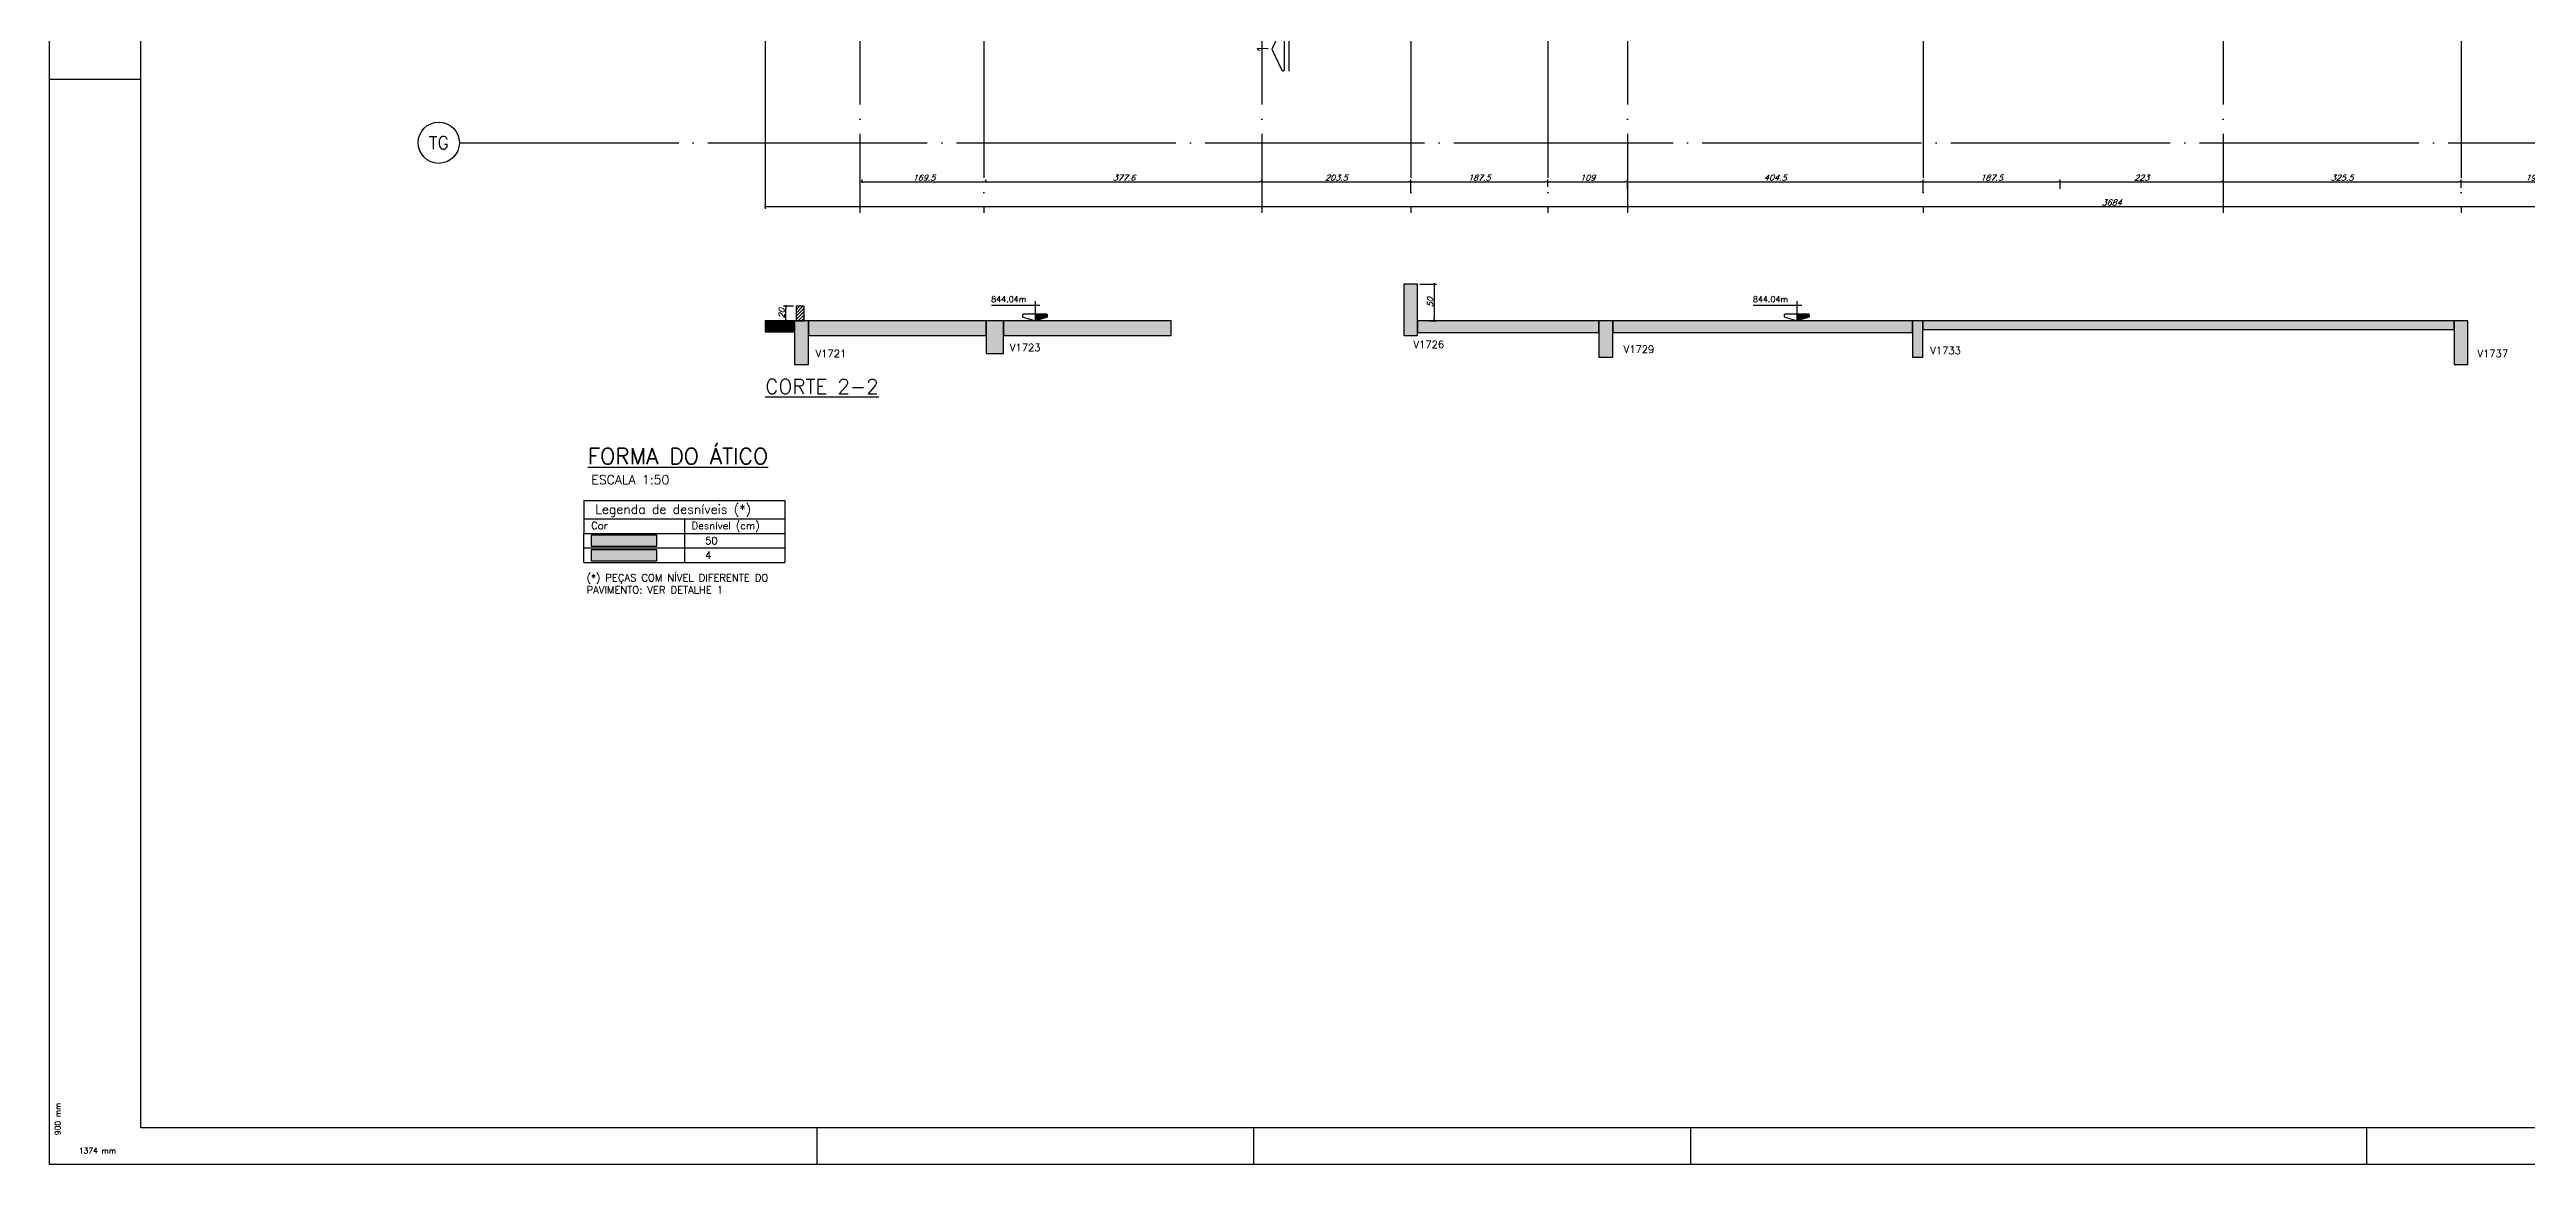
# Model space of a CAD drawing. Header units: millimetres. Extents: x -2368 to 4502, y -2283 to 2217.
# Drawn here: x -2368 to 1021, y -2283 to -757 of the extents above; entities that cross this region are included whole.
import ezdxf
from ezdxf.enums import TextEntityAlignment as Align

# ---------------------------------------------------------------- set-up
doc = ezdxf.new("R2010")
doc.units = ezdxf.units.MM
doc.header["$LTSCALE"] = 50
doc.linetypes.add('EIXO', pattern=[6.8, 6, -0.4, 0, -0.4])
for name, color, linetype in [('AR-TEXTO_REGUA 120_1-200', 4, 'Continuous'), ('F-AUX', 2, 'Continuous'), ('F-AUX-RED', 1, 'Continuous'), ('F-CORTE', 4, 'Continuous'), ('F-CORTE-INDICAÇÃO', 4, 'Continuous'), ('F-COTAS', 106, 'Continuous'), ('F-DESNIVEL-1', 254, 'Continuous'), ('F-EIXO', 12, 'EIXO'), ('F-MARGEM', 1, 'Continuous'), ('F-SOLIDO', 71, 'Continuous'), ('F-SOLIDO-CORTE', 71, 'Continuous'), ('F-TABELA-NÍVEIS', 1, 'Continuous'), ('F-TEXTO', 6, 'Continuous'), ('F-TEXTO-YELLOW', 2, 'Continuous')]:
    doc.layers.add(name, color=color, linetype=linetype)
doc.layers.add('F-DESNIVEL-2', color=7, linetype='Continuous', true_color=0xffd1e8)
doc.styles.add('CP-TEXT-INCL', font='romans.shx', dxfattribs={"oblique": 20})
doc.styles.add('MCP', font='romans.shx')
doc.styles.add('REGUA-120-esc1_200', font='simplex.shx', dxfattribs={"height": 0.6})
doc.styles.add('ROMANS', font='romans.shx')
doc.dimstyles.new('CP-COTAS-50', dxfattribs={"dimscale": 0.64, "dimtxt": 12.5, "dimasz": 5, "dimexe": 5, "dimexo": 5, "dimgap": 2.5, "dimtad": 1, "dimdec": 1, "dimdsep": 46, "dimtxsty": 'CP-TEXT-INCL', "dimblk1": 'DOT', "dimblk2": 'DOT', "dimsah": 1, "dimcen": 9, "dimclrd": 256, "dimclre": 256, "dimclrt": 256, "dimadec": 0, "dimazin": 0, "dimtfac": 1, "dimtdec": 1, "dimtmove": 2, "dimatfit": 3, "dimldrblk": 'DOT', "dimfxl": 0, "dimtolj": 1, "dimarcsym": 0})

# ---------------------------------------------------------------- blocks, each defined once
blk = doc.blocks.new('*U9')
at = {"layer": 'F-CORTE-INDICAÇÃO'}
for p, q in [((-100, 0), (-170, 0)), ((-80, 0), (-90, 0)), ((-70, 0), (0, 0))]:
    blk.add_line(p, q, dxfattribs=at)
blk.add_lwpolyline([(-112, 6, 0.802585), (-111.2, 9.8), (-140, 23.3), (-168.8, 9.8, 0.802585), (-168, 6)], format="xyb", close=True, dxfattribs=at)
at = {"layer": 'F-CORTE-INDICAÇÃO', "style": 'ROMANS'}
blk.add_attdef('CORTE', text='', height=15, dxfattribs=at).set_placement((-140, 35.8), align=Align.MIDDLE_CENTER)
at = {"layer": 'F-CORTE-INDICAÇÃO', "color": 2, "style": 'ROMANS'}
blk.add_attdef('FOLHA', text='', height=12, dxfattribs=at).set_placement((-140, -10), align=Align.MIDDLE_CENTER)
blk = doc.blocks.new('*U20')
at = {"layer": 'F-EIXO'}
blk.add_line((0, 0), (0, -2828.6), dxfattribs=at)
at = {"layer": 'F-EIXO', "color": 2, "linetype": 'Continuous'}
blk.add_circle((0, 28.2), 28.2, dxfattribs=at)
at = {"layer": 'F-TEXTO', "style": 'ROMANS'}
blk.add_attdef('EIXO', text='', height=17.5, rotation=360, dxfattribs=at).set_placement((0, 28.2), align=Align.MIDDLE_CENTER)
blk = doc.blocks.new('*U21')
at = {"layer": 'F-EIXO'}
blk.add_line((0, 0), (0, -2728.6), dxfattribs=at)
at = {"layer": 'F-EIXO', "color": 2, "linetype": 'Continuous'}
blk.add_circle((0, 28.2), 28.2, dxfattribs=at)
at = {"layer": 'F-TEXTO', "style": 'ROMANS'}
blk.add_attdef('EIXO', text='', height=17.5, rotation=360, dxfattribs=at).set_placement((0, 28.2), align=Align.MIDDLE_CENTER)
blk = doc.blocks.new('*U22')
at = {"layer": 'F-EIXO'}
blk.add_line((0, 0), (0, -2828.6), dxfattribs=at)
at = {"layer": 'F-EIXO', "color": 2, "linetype": 'Continuous'}
blk.add_circle((0, 28.2), 28.2, dxfattribs=at)
at = {"layer": 'F-TEXTO', "style": 'ROMANS'}
blk.add_attdef('EIXO', text='', height=17.5, rotation=360, dxfattribs=at).set_placement((0, 28.2), align=Align.MIDDLE_CENTER)
blk = doc.blocks.new('*U17')
at = {"layer": 'F-EIXO'}
blk.add_line((0, 0), (4857.5, 0), dxfattribs=at)
at = {"layer": 'F-EIXO', "color": 2, "linetype": 'Continuous'}
blk.add_circle((-28.2, 0), 28.2, dxfattribs=at)
at = {"layer": 'F-TEXTO', "style": 'ROMANS'}
blk.add_attdef('EIXO', text='', height=17.5, dxfattribs=at).set_placement((-28.2, 0), align=Align.MIDDLE_CENTER)
blk = doc.blocks.new('A0-1L_900')
at = {"layer": 'F-MARGEM', "color": 2}
for p, q in [((0, 29.7), (2.5, 29.7)), ((21, 1), (21, 0)), ((32.95, 0), (32.95, 1)), ((44.9, 1), (44.9, 0)), ((63.4, 1), (63.4, 0))]:
    blk.add_line(p, q, dxfattribs=at)
blk.add_lwpolyline([(0, 0), (0, 90), (137.4, 90), (137.4, 0)], close=True, dxfattribs=at)
at = {"layer": 'F-MARGEM', "color": 7}
blk.add_lwpolyline([(2.5, 89), (136.4, 89), (136.4, 1), (2.5, 1)], close=True, dxfattribs=at)
at = {"layer": 'F-MARGEM', "color": 1, "style": 'MCP'}
blk.add_text('900 mm', height=0.1524, rotation=90, dxfattribs=at).set_placement((0.3, 0.8))
blk.add_text('1374 mm', height=0.1524, dxfattribs=at).set_placement((0.8, 0.3))
blk = doc.blocks.new('_DOT')
at = {"color": 0, "linetype": 'ByBlock'}
blk.add_line((-0.5, 0), (-1, 0), dxfattribs=at)
at = {"color": 0, "linetype": 'ByBlock', "const_width": 0.5}
blk.add_lwpolyline([(-0.25, 0, 1), (0.25, 0, 1)], format="xyb", close=True, dxfattribs=at)
blk = doc.blocks.new('*D181')
at = {"layer": 'DEFPOINTS', "color": 0, "transparency": 16777216}
for p in [(-1361, -1108.5), (-1347, -1108.5), (-1350.3, -1128.5)]:
    blk.add_point(p, dxfattribs=at)
at = {"layer": 'F-COTAS', "lineweight": -2, "transparency": 16777216}
for p, q in [((-1350.2, -1108.5), (-1364.2, -1108.5)), ((-1361, -1125.3), (-1361, -1111.7)), ((-1353.5, -1128.5), (-1364.2, -1128.5))]:
    blk.add_line(p, q, dxfattribs=at)
at = {"layer": 'F-COTAS', "lineweight": -2, "transparency": 16777216, "xscale": 3.2, "yscale": 3.2, "zscale": 3.2}
for p, rotation in [((-1361, -1108.5), 90), ((-1361, -1128.5), 270)]:
    blk.add_blockref('_DOT', p, dxfattribs=dict(at, rotation=rotation))
at = {"layer": 'F-COTAS', "transparency": 16777216, "insert": (-1366.6, -1118.5), "char_height": 8, "attachment_point": 5, "rotation": 90, "style": 'CP-TEXT-INCL'}
blk.add_mtext('\\A1;20', dxfattribs=at)
blk = doc.blocks.new('*D182')
at = {"layer": 'DEFPOINTS', "color": 0, "transparency": 16777216}
for p in [(-496.5, -1078.5), (-483.6, -1128.5), (-473.8, -1128.5)]:
    blk.add_point(p, dxfattribs=at)
at = {"layer": 'F-COTAS', "lineweight": -2, "transparency": 16777216}
for p, q in [((-493.3, -1078.5), (-470.6, -1078.5)), ((-473.8, -1081.7), (-473.8, -1125.3)), ((-480.4, -1128.5), (-470.6, -1128.5))]:
    blk.add_line(p, q, dxfattribs=at)
at = {"layer": 'F-COTAS', "lineweight": -2, "transparency": 16777216, "xscale": 3.2, "yscale": 3.2, "zscale": 3.2}
for p, rotation in [((-473.8, -1078.5), 90), ((-473.8, -1128.5), 270)]:
    blk.add_blockref('_DOT', p, dxfattribs=dict(at, rotation=rotation))
at = {"layer": 'F-COTAS', "transparency": 16777216, "insert": (-479.4, -1103.5), "char_height": 8, "attachment_point": 5, "rotation": 90, "style": 'CP-TEXT-INCL'}
blk.add_mtext('\\A1;50', dxfattribs=at)
blk = doc.blocks.new('Nível - Vista')
at = {"layer": 'F-SOLIDO'}
blk.add_hatch(color=256, dxfattribs=at).paths.add_polyline_path([(0, 0.238), (-0.38, 0.238, 0.414214), (-0.42, 0.198), (-0.42, 0.148, 0.331206), (-0.391, 0.11), (-0.011, 0.002, 0.072993), (0, 0)])
at = {"layer": 'F-AUX', "color": 2}
for p, q in [((-0.168, 0.521), (1.493, 0.521)), ((0, 0.67), (0, 0))]:
    blk.add_line(p, q, dxfattribs=at)
blk.add_lwpolyline([(-0.011, 0.002, 0.146769), (0.011, 0.002), (0.391, 0.11, 0.331206), (0.42, 0.148), (0.42, 0.198, 0.414214), (0.38, 0.238), (-0.38, 0.238, 0.414214), (-0.42, 0.198), (-0.42, 0.148, 0.331206), (-0.391, 0.11), (-0.011, 0.002, 0.146769), (0.011, 0.002)], format="xyb", dxfattribs=at)
at = {"layer": 'F-TEXTO', "color": 3, "style": 'MCP'}
blk.add_attdef('NÍVEL', (0.19, 0.636), '', height=0.25, dxfattribs=at)
blk = doc.blocks.new('*D224')
at = {"layer": 'DEFPOINTS', "color": 0, "transparency": 16777216}
for p in [(-1389, -579), (2295, -855.5), (2295, -972.3)]:
    blk.add_point(p, dxfattribs=at)
at = {"layer": 'F-COTAS', "lineweight": -2, "transparency": 16777216}
for p, q in [((-1389, -582.2), (-1389, -975.5)), ((2295, -858.7), (2295, -975.5)), ((-1385.8, -972.3), (2291.8, -972.3))]:
    blk.add_line(p, q, dxfattribs=at)
at = {"layer": 'F-COTAS', "lineweight": -2, "transparency": 16777216, "xscale": 3.2, "yscale": 3.2, "zscale": 3.2, "rotation": 180}
blk.add_blockref('_DOT', (-1389, -972.3), dxfattribs=at)
at = {"layer": 'F-COTAS', "lineweight": -2, "transparency": 16777216, "xscale": 3.2, "yscale": 3.2, "zscale": 3.2}
blk.add_blockref('_DOT', (2295, -972.3), dxfattribs=at)
at = {"layer": 'F-COTAS', "transparency": 16777216, "insert": (453, -966.7), "char_height": 8, "attachment_point": 5, "style": 'CP-TEXT-INCL'}
blk.add_mtext('\\A1;3684', dxfattribs=at)
blk = doc.blocks.new('*D225')
at = {"layer": 'DEFPOINTS', "color": 0, "transparency": 16777216}
for p in [(-1256.6, -943.2), (-1087.1, -938.4), (-1087.1, -943.2)]:
    blk.add_point(p, dxfattribs=at)
at = {"layer": 'F-COTAS', "lineweight": -2, "transparency": 16777216}
for p, q in [((-1256.6, -940), (-1256.6, -935.2)), ((-1253.4, -938.4), (-1090.3, -938.4)), ((-1087.1, -940), (-1087.1, -935.2))]:
    blk.add_line(p, q, dxfattribs=at)
at = {"layer": 'F-COTAS', "lineweight": -2, "transparency": 16777216, "xscale": 3.2, "yscale": 3.2, "zscale": 3.2, "rotation": 180}
blk.add_blockref('_DOT', (-1256.6, -938.4), dxfattribs=at)
at = {"layer": 'F-COTAS', "lineweight": -2, "transparency": 16777216, "xscale": 3.2, "yscale": 3.2, "zscale": 3.2}
blk.add_blockref('_DOT', (-1087.1, -938.4), dxfattribs=at)
at = {"layer": 'F-COTAS', "transparency": 16777216, "insert": (-1171.9, -932.8), "char_height": 8, "attachment_point": 5, "style": 'CP-TEXT-INCL'}
blk.add_mtext('\\A1;169.5', dxfattribs=at)
blk = doc.blocks.new('*D226')
at = {"layer": 'DEFPOINTS', "color": 0, "transparency": 16777216}
for p in [(-1087.1, -943.2), (-709.5, -938.4), (-709.5, -940.9)]:
    blk.add_point(p, dxfattribs=at)
at = {"layer": 'F-COTAS', "lineweight": -2, "transparency": 16777216}
for p, q in [((-1087.1, -940), (-1087.1, -935.2)), ((-1083.9, -938.4), (-712.7, -938.4)), ((-709.5, -937.7), (-709.5, -935.2))]:
    blk.add_line(p, q, dxfattribs=at)
at = {"layer": 'F-COTAS', "lineweight": -2, "transparency": 16777216, "xscale": 3.2, "yscale": 3.2, "zscale": 3.2, "rotation": 180}
blk.add_blockref('_DOT', (-1087.1, -938.4), dxfattribs=at)
at = {"layer": 'F-COTAS', "lineweight": -2, "transparency": 16777216, "xscale": 3.2, "yscale": 3.2, "zscale": 3.2}
blk.add_blockref('_DOT', (-709.5, -938.4), dxfattribs=at)
at = {"layer": 'F-COTAS', "transparency": 16777216, "insert": (-898.3, -932.8), "char_height": 8, "attachment_point": 5, "style": 'CP-TEXT-INCL'}
blk.add_mtext('\\A1;377.6', dxfattribs=at)
blk = doc.blocks.new('*D227')
at = {"layer": 'DEFPOINTS', "color": 0, "transparency": 16777216}
for p in [(-709.5, -940.9), (-506, -938.4), (-506, -956.8)]:
    blk.add_point(p, dxfattribs=at)
at = {"layer": 'F-COTAS', "lineweight": -2, "transparency": 16777216}
for p, q in [((-709.5, -937.7), (-709.5, -935.2)), ((-706.3, -938.4), (-509.2, -938.4)), ((-506, -953.6), (-506, -935.2))]:
    blk.add_line(p, q, dxfattribs=at)
at = {"layer": 'F-COTAS', "lineweight": -2, "transparency": 16777216, "xscale": 3.2, "yscale": 3.2, "zscale": 3.2, "rotation": 180}
blk.add_blockref('_DOT', (-709.5, -938.4), dxfattribs=at)
at = {"layer": 'F-COTAS', "lineweight": -2, "transparency": 16777216, "xscale": 3.2, "yscale": 3.2, "zscale": 3.2}
blk.add_blockref('_DOT', (-506, -938.4), dxfattribs=at)
at = {"layer": 'F-COTAS', "transparency": 16777216, "insert": (-607.8, -932.8), "char_height": 8, "attachment_point": 5, "style": 'CP-TEXT-INCL'}
blk.add_mtext('\\A1;203.5', dxfattribs=at)
blk = doc.blocks.new('*D228')
at = {"layer": 'DEFPOINTS', "color": 0, "transparency": 16777216}
for p in [(-318.5, -938.4), (-318.5, -948.4), (-506, -956.8)]:
    blk.add_point(p, dxfattribs=at)
at = {"layer": 'F-COTAS', "lineweight": -2, "transparency": 16777216}
for p, q in [((-506, -953.6), (-506, -935.2)), ((-502.8, -938.4), (-321.7, -938.4)), ((-318.5, -945.2), (-318.5, -935.2))]:
    blk.add_line(p, q, dxfattribs=at)
at = {"layer": 'F-COTAS', "lineweight": -2, "transparency": 16777216, "xscale": 3.2, "yscale": 3.2, "zscale": 3.2, "rotation": 180}
blk.add_blockref('_DOT', (-506, -938.4), dxfattribs=at)
at = {"layer": 'F-COTAS', "lineweight": -2, "transparency": 16777216, "xscale": 3.2, "yscale": 3.2, "zscale": 3.2}
blk.add_blockref('_DOT', (-318.5, -938.4), dxfattribs=at)
at = {"layer": 'F-COTAS', "transparency": 16777216, "insert": (-412.3, -932.8), "char_height": 8, "attachment_point": 5, "style": 'CP-TEXT-INCL'}
blk.add_mtext('\\A1;187.5', dxfattribs=at)
blk = doc.blocks.new('*D229')
at = {"layer": 'DEFPOINTS', "color": 0, "transparency": 16777216}
for p in [(-318.5, -948.4), (-209.5, -938.4), (-209.5, -952.2)]:
    blk.add_point(p, dxfattribs=at)
at = {"layer": 'F-COTAS', "lineweight": -2, "transparency": 16777216}
for p, q in [((-318.5, -945.2), (-318.5, -935.2)), ((-315.3, -938.4), (-212.7, -938.4)), ((-209.5, -949), (-209.5, -935.2))]:
    blk.add_line(p, q, dxfattribs=at)
at = {"layer": 'F-COTAS', "lineweight": -2, "transparency": 16777216, "xscale": 3.2, "yscale": 3.2, "zscale": 3.2, "rotation": 180}
blk.add_blockref('_DOT', (-318.5, -938.4), dxfattribs=at)
at = {"layer": 'F-COTAS', "lineweight": -2, "transparency": 16777216, "xscale": 3.2, "yscale": 3.2, "zscale": 3.2}
blk.add_blockref('_DOT', (-209.5, -938.4), dxfattribs=at)
at = {"layer": 'F-COTAS', "transparency": 16777216, "insert": (-264, -932.8), "char_height": 8, "attachment_point": 5, "style": 'CP-TEXT-INCL'}
blk.add_mtext('\\A1;109', dxfattribs=at)
blk = doc.blocks.new('*D230')
at = {"layer": 'DEFPOINTS', "color": 0, "transparency": 16777216}
for p in [(195, -938.4), (-209.5, -952.2), (195, -955.3)]:
    blk.add_point(p, dxfattribs=at)
at = {"layer": 'F-COTAS', "lineweight": -2, "transparency": 16777216}
for p, q in [((-209.5, -949), (-209.5, -935.2)), ((-206.3, -938.4), (191.8, -938.4)), ((195, -952.1), (195, -935.2))]:
    blk.add_line(p, q, dxfattribs=at)
at = {"layer": 'F-COTAS', "lineweight": -2, "transparency": 16777216, "xscale": 3.2, "yscale": 3.2, "zscale": 3.2, "rotation": 180}
blk.add_blockref('_DOT', (-209.5, -938.4), dxfattribs=at)
at = {"layer": 'F-COTAS', "lineweight": -2, "transparency": 16777216, "xscale": 3.2, "yscale": 3.2, "zscale": 3.2}
blk.add_blockref('_DOT', (195, -938.4), dxfattribs=at)
at = {"layer": 'F-COTAS', "transparency": 16777216, "insert": (-7.3, -932.8), "char_height": 8, "attachment_point": 5, "style": 'CP-TEXT-INCL'}
blk.add_mtext('\\A1;404.5', dxfattribs=at)
blk = doc.blocks.new('*D231')
at = {"layer": 'DEFPOINTS', "color": 0, "transparency": 16777216}
for p in [(382.5, -938.4), (195, -955.3), (382.5, -951.5)]:
    blk.add_point(p, dxfattribs=at)
at = {"layer": 'F-COTAS', "lineweight": -2, "transparency": 16777216}
for p, q in [((195, -952.1), (195, -935.2)), ((198.2, -938.4), (379.3, -938.4)), ((382.5, -948.3), (382.5, -935.2))]:
    blk.add_line(p, q, dxfattribs=at)
at = {"layer": 'F-COTAS', "lineweight": -2, "transparency": 16777216, "xscale": 3.2, "yscale": 3.2, "zscale": 3.2, "rotation": 180}
blk.add_blockref('_DOT', (195, -938.4), dxfattribs=at)
at = {"layer": 'F-COTAS', "lineweight": -2, "transparency": 16777216, "xscale": 3.2, "yscale": 3.2, "zscale": 3.2}
blk.add_blockref('_DOT', (382.5, -938.4), dxfattribs=at)
at = {"layer": 'F-COTAS', "transparency": 16777216, "insert": (288.7, -932.8), "char_height": 8, "attachment_point": 5, "style": 'CP-TEXT-INCL'}
blk.add_mtext('\\A1;187.5', dxfattribs=at)
blk = doc.blocks.new('*D232')
at = {"layer": 'DEFPOINTS', "color": 0, "transparency": 16777216}
for p in [(605.5, -938.4), (605.5, -943.9), (382.5, -951.5)]:
    blk.add_point(p, dxfattribs=at)
at = {"layer": 'F-COTAS', "lineweight": -2, "transparency": 16777216}
for p, q in [((382.5, -948.3), (382.5, -935.2)), ((385.7, -938.4), (602.3, -938.4)), ((605.5, -940.7), (605.5, -935.2))]:
    blk.add_line(p, q, dxfattribs=at)
at = {"layer": 'F-COTAS', "lineweight": -2, "transparency": 16777216, "xscale": 3.2, "yscale": 3.2, "zscale": 3.2, "rotation": 180}
blk.add_blockref('_DOT', (382.5, -938.4), dxfattribs=at)
at = {"layer": 'F-COTAS', "lineweight": -2, "transparency": 16777216, "xscale": 3.2, "yscale": 3.2, "zscale": 3.2}
blk.add_blockref('_DOT', (605.5, -938.4), dxfattribs=at)
at = {"layer": 'F-COTAS', "transparency": 16777216, "insert": (494, -932.8), "char_height": 8, "attachment_point": 5, "style": 'CP-TEXT-INCL'}
blk.add_mtext('\\A1;223', dxfattribs=at)
blk = doc.blocks.new('*D233')
at = {"layer": 'DEFPOINTS', "color": 0, "transparency": 16777216}
for p in [(605.5, -943.9), (931, -938.4), (931, -949.9)]:
    blk.add_point(p, dxfattribs=at)
at = {"layer": 'F-COTAS', "lineweight": -2, "transparency": 16777216}
for p, q in [((605.5, -940.7), (605.5, -935.2)), ((608.7, -938.4), (927.8, -938.4)), ((931, -946.7), (931, -935.2))]:
    blk.add_line(p, q, dxfattribs=at)
at = {"layer": 'F-COTAS', "lineweight": -2, "transparency": 16777216, "xscale": 3.2, "yscale": 3.2, "zscale": 3.2, "rotation": 180}
blk.add_blockref('_DOT', (605.5, -938.4), dxfattribs=at)
at = {"layer": 'F-COTAS', "lineweight": -2, "transparency": 16777216, "xscale": 3.2, "yscale": 3.2, "zscale": 3.2}
blk.add_blockref('_DOT', (931, -938.4), dxfattribs=at)
at = {"layer": 'F-COTAS', "transparency": 16777216, "insert": (768.2, -932.8), "char_height": 8, "attachment_point": 5, "style": 'CP-TEXT-INCL'}
blk.add_mtext('\\A1;325.5', dxfattribs=at)
blk = doc.blocks.new('*D234')
at = {"layer": 'DEFPOINTS', "color": 0, "transparency": 16777216}
for p in [(1128, -938.4), (931, -949.9), (1128, -955.2)]:
    blk.add_point(p, dxfattribs=at)
at = {"layer": 'F-COTAS', "lineweight": -2, "transparency": 16777216}
for p, q in [((931, -946.7), (931, -935.2)), ((934.2, -938.4), (1124.8, -938.4)), ((1128, -952), (1128, -935.2))]:
    blk.add_line(p, q, dxfattribs=at)
at = {"layer": 'F-COTAS', "lineweight": -2, "transparency": 16777216, "xscale": 3.2, "yscale": 3.2, "zscale": 3.2, "rotation": 180}
blk.add_blockref('_DOT', (931, -938.4), dxfattribs=at)
at = {"layer": 'F-COTAS', "lineweight": -2, "transparency": 16777216, "xscale": 3.2, "yscale": 3.2, "zscale": 3.2}
blk.add_blockref('_DOT', (1128, -938.4), dxfattribs=at)
at = {"layer": 'F-COTAS', "transparency": 16777216, "insert": (1029.5, -932.8), "char_height": 8, "attachment_point": 5, "style": 'CP-TEXT-INCL'}
blk.add_mtext('\\A1;197', dxfattribs=at)

msp = doc.modelspace()

# ---------------------------------------------------------------- hatches: boundary and pattern name
at = {"layer": 'F-AUX-RED'}
h = msp.add_hatch(dxfattribs=at)
h.set_pattern_fill('ANSI31', color=256)
h.paths.add_polyline_path([(-1336, -1116.355), (-1336, -1108.538), (-1340.299, -1108.538), (-1341.25, -1108.538), (-1347, -1108.538), (-1347, -1110.266), (-1347, -1120.721), (-1347, -1128.538), (-1346.05, -1128.538), (-1340.299, -1128.538), (-1336, -1128.538), (-1336, -1126.81)])
at = {"layer": 'F-SOLIDO-CORTE', "linetype": 'Continuous'}
for points in [[(-515.5, -1085.836), (-515.5, -1124.554), (-515.5, -1148.538), (-508.99, -1148.538), (-507.009, -1148.538), (-496.5, -1148.538), (-496.5, -1141.239), (-496.5, -1102.522), (-496.5, -1078.538), (-498.481, -1078.538), (-508.99, -1078.538), (-515.5, -1078.538)], [(-1389, -1128.538), (-1389, -1129.716), (-1389, -1137.453), (-1389, -1143.538), (-1385.663, -1143.538), (-1364.595, -1143.538), (-1349, -1143.538), (-1349, -1142.287), (-1349, -1134.386), (-1349, -1128.538), (-1364.595, -1128.538), (-1367.82, -1128.538)], [(-1342.975, -1128.538), (-1349, -1128.538), (-1349, -1135.47), (-1349, -1169.51), (-1349, -1188.538), (-1342.975, -1188.538), (-1340.779, -1188.538), (-1330, -1188.538), (-1330, -1181.605), (-1330, -1147.566), (-1330, -1128.538), (-1332.195, -1128.538)], [(-1148.158, -1128.538), (-1246.022, -1128.538), (-1254.168, -1128.538), (-1294.164, -1128.538), (-1330, -1128.538), (-1330, -1130.849), (-1330, -1142.195), (-1330, -1148.538), (-1294.164, -1148.538), (-1286.018, -1148.538), (-1246.022, -1148.538), (-1226.091, -1148.538), (-1128.227, -1148.538), (-1106.953, -1148.538), (-1087, -1148.538), (-1087, -1146.227), (-1087, -1134.881), (-1087.034, -1128.538), (-1106.953, -1128.538), (-1128.227, -1128.538)], [(-1087, -1133.737), (-1087, -1159.267), (-1087, -1173.538), (-1079.389, -1173.538), (-1076.616, -1173.538), (-1063, -1173.538), (-1063, -1168.338), (-1063, -1142.809), (-1063, -1128.538), (-1065.773, -1128.538), (-1079.389, -1128.538), (-1087, -1128.538)], [(-1063, -1130.623), (-1063, -1141.685), (-1063, -1148.538), (-986.593, -1148.538), (-962.665, -1148.538), (-835.727, -1148.538), (-833.5, -1148.538), (-833.5, -1146.453), (-833.5, -1146.32), (-833.5, -1128.538), (-835.727, -1128.538), (-859.656, -1128.538), (-986.593, -1128.538), (-1063, -1128.538)], [(-316.33, -1128.538), (-453.5, -1128.538), (-496.5, -1128.538), (-496.5, -1130.206), (-496.5, -1139.056), (-496.5, -1144.538), (-453.5, -1144.538), (-427.642, -1144.538), (-290.472, -1144.538), (-248.5, -1144.538), (-248.5, -1142.87), (-248.5, -1136.676), (-248.5, -1128.538), (-290.472, -1128.538)], [(-248.5, -1133.751), (-248.5, -1153.106), (-248.5, -1178.538), (-238.836, -1178.538), (-236.855, -1178.538), (-229.5, -1178.538), (-229.5, -1173.325), (-229.5, -1153.969), (-229.5, -1128.538), (-231.481, -1128.538), (-238.836, -1128.538), (-248.5, -1128.538)], [(-103.106, -1128.538), (-229.5, -1128.538), (-229.5, -1130.206), (-229.5, -1136.4), (-229.5, -1144.538), (-103.106, -1144.538), (-97.163, -1144.538), (-75.098, -1144.538), (-38.293, -1144.538), (98.357, -1144.538), (106.332, -1144.538), (180.5, -1144.538), (180.5, -1142.87), (180.5, -1135.886), (180.5, -1128.538), (106.332, -1128.538), (98.357, -1128.538), (61.551, -1128.538), (-75.098, -1128.538), (-81.041, -1128.538)], [(186.929, -1128.538), (180.5, -1128.538), (180.5, -1133.751), (180.5, -1155.576), (180.5, -1178.538), (186.929, -1178.538), (188.389, -1178.538), (194.5, -1178.538), (194.5, -1173.325), (194.5, -1151.5), (194.5, -1128.538), (193.04, -1128.538)], [(750.976, -1128.538), (740.164, -1128.538), (634.675, -1128.538), (631.223, -1128.538), (622.986, -1128.538), (588.503, -1128.538), (478.744, -1128.538), (440.01, -1128.538), (277.852, -1128.538), (194.5, -1128.538), (194.5, -1129.789), (194.5, -1135.027), (194.5, -1140.538), (277.852, -1140.538), (316.586, -1140.538), (478.744, -1140.538), (588.503, -1140.538), (596.74, -1140.538), (631.223, -1140.538), (634.675, -1140.538), (740.164, -1140.538), (750.976, -1140.538), (779.805, -1140.538), (921.5, -1140.538), (921.5, -1139.287), (921.5, -1134.049), (921.5, -1128.538), (892.671, -1128.538)], [(921.5, -1134.794), (921.5, -1160.983), (921.5, -1188.538), (930.226, -1188.538), (932.207, -1188.538), (940.5, -1188.538), (940.5, -1182.282), (940.5, -1156.092), (940.5, -1128.538), (938.519, -1128.538), (930.226, -1128.538), (921.5, -1128.538)]]:
    msp.add_hatch(color=256, dxfattribs=at).paths.add_polyline_path(points, flags=16)

# ---------------------------------------------------------------- linework, layer by layer
at = {"layer": 'F-CORTE', "linetype": 'Continuous'}
for p, q in [((-1341.25, -1108.538), (-1347, -1108.538)), ((-1347, -1108.538), (-1347, -1110.266)), ((-1347, -1110.266), (-1347, -1120.721)), ((-1340.299, -1108.538), (-1341.25, -1108.538)), ((-1336, -1108.538), (-1340.299, -1108.538)), ((-1336, -1116.355), (-1336, -1108.538)), ((-1336, -1126.81), (-1336, -1116.355)), ((-1349, -1128.538), (-1389, -1128.538)), ((-1389, -1128.538), (-1389, -1143.538)), ((-1389, -1143.538), (-1385.663, -1143.538)), ((-1385.663, -1143.538), (-1364.595, -1143.538)), ((-1364.595, -1143.538), (-1349, -1143.538)), ((-1347, -1128.538), (-1349, -1128.538)), ((-1349, -1143.538), (-1349, -1169.51)), ((-1347, -1120.721), (-1347, -1128.538)), ((-1336, -1128.538), (-1336, -1126.81)), ((-1330, -1128.538), (-1336, -1128.538)), ((-1148.158, -1128.538), (-1330, -1128.538)), ((-1330, -1181.605), (-1330, -1148.538)), ((-1330, -1148.538), (-1294.164, -1148.538)), ((-1294.164, -1148.538), (-1286.018, -1148.538)), ((-1286.018, -1148.538), (-1246.022, -1148.538)), ((-1246.022, -1148.538), (-1226.091, -1148.538)), ((-1226.091, -1148.538), (-1128.227, -1148.538)), ((-1087.034, -1128.538), (-1148.158, -1128.538)), ((-1128.227, -1148.538), (-1106.953, -1148.538)), ((-1106.953, -1148.538), (-1087, -1148.538)), ((-1079.389, -1128.538), (-1087, -1128.538)), ((-1087, -1148.538), (-1087, -1173.538)), ((-1065.773, -1128.538), (-1079.389, -1128.538)), ((-1063, -1128.538), (-1065.773, -1128.538)), ((-986.593, -1128.538), (-1063, -1128.538)), ((-1063, -1168.338), (-1063, -1148.538)), ((-1063, -1148.538), (-986.593, -1148.538)), ((-859.656, -1128.538), (-986.593, -1128.538)), ((-986.593, -1148.538), (-962.665, -1148.538)), ((-962.665, -1148.538), (-835.727, -1148.538)), ((-835.727, -1128.538), (-859.656, -1128.538)), ((-833.5, -1128.538), (-835.727, -1128.538)), ((-835.727, -1148.538), (-833.5, -1148.538)), ((-833.5, -1146.32), (-833.5, -1128.538)), ((-833.5, -1146.453), (-833.5, -1146.32)), ((-833.5, -1148.538), (-833.5, -1146.453)), ((-1349, -1169.51), (-1349, -1188.538)), ((-1330, -1188.538), (-1330, -1181.605)), ((-1087, -1173.538), (-1079.389, -1173.538)), ((-1079.389, -1173.538), (-1076.616, -1173.538)), ((-1076.616, -1173.538), (-1063, -1173.538)), ((-1063, -1173.538), (-1063, -1168.338)), ((-1349, -1188.538), (-1342.975, -1188.538)), ((-1342.975, -1188.538), (-1340.779, -1188.538)), ((-1340.779, -1188.538), (-1330, -1188.538))]:
    msp.add_line(p, q, dxfattribs=at)
msp.add_lwpolyline([(-316.33, -1128.538), (-496.5, -1128.538), (-496.5, -1102.522), (-496.5, -1078.538), (-498.481, -1078.538), (-508.99, -1078.538), (-515.5, -1078.538), (-515.5, -1085.836), (-515.5, -1148.538), (-508.99, -1148.538), (-507.009, -1148.538), (-496.5, -1148.538), (-496.5, -1144.538), (-453.5, -1144.538), (-427.642, -1144.538), (-290.472, -1144.538), (-248.5, -1144.538), (-248.5, -1178.538), (-238.836, -1178.538), (-236.855, -1178.538), (-229.5, -1178.538), (-229.5, -1173.325), (-229.5, -1153.969), (-229.5, -1144.538), (-103.106, -1144.538), (-97.163, -1144.538), (-75.098, -1144.538), (-38.293, -1144.538), (98.357, -1144.538), (106.332, -1144.538), (180.5, -1144.538), (180.5, -1155.576), (180.5, -1178.538), (186.929, -1178.538), (188.389, -1178.538), (194.5, -1178.538), (194.5, -1173.325), (194.5, -1151.5), (194.5, -1140.538), (277.852, -1140.538), (316.586, -1140.538), (478.744, -1140.538), (588.503, -1140.538), (596.74, -1140.538), (631.223, -1140.538), (634.675, -1140.538), (740.164, -1140.538), (750.976, -1140.538), (779.805, -1140.538), (921.5, -1140.538), (921.5, -1188.538), (930.226, -1188.538), (932.207, -1188.538), (940.5, -1188.538), (940.5, -1182.282), (940.5, -1156.092), (940.5, -1128.538), (938.519, -1128.538), (930.226, -1128.538), (921.5, -1128.538), (750.976, -1128.538), (194.5, -1128.538), (186.929, -1128.538), (180.5, -1128.538), (-103.106, -1128.538), (-229.5, -1128.538), (-231.481, -1128.538), (-238.836, -1128.538), (-248.5, -1128.538), (-316.33, -1128.538)], dxfattribs=at)
at = {"layer": 'F-DESNIVEL-1'}
for points in [[(-1627.276, -1436.996), (-1537.276, -1436.996), (-1537.276, -1421.996)], [(-1627.276, -1436.996), (-1537.276, -1421.996), (-1627.276, -1421.996)], [(-1627.276, -1436.996), (-1627.276, -1421.996), (-1627.276, -1436.996)]]:
    msp.add_solid(points, dxfattribs=at)
at = {"layer": 'F-DESNIVEL-2'}
for points in [[(-1627.276, -1456.996), (-1537.276, -1456.996), (-1537.276, -1441.996)], [(-1627.276, -1456.996), (-1537.276, -1441.996), (-1627.276, -1441.996)], [(-1627.276, -1456.996), (-1627.276, -1441.996), (-1627.276, -1456.996)]]:
    msp.add_solid(points, dxfattribs=at)
at = {"layer": 'F-SOLIDO-CORTE', "linetype": 'Continuous'}
for points in [[(-515.5, -1085.836), (-515.5, -1124.554), (-515.5, -1148.538), (-508.99, -1148.538), (-507.009, -1148.538), (-496.5, -1148.538), (-496.5, -1141.239), (-496.5, -1102.522), (-496.5, -1078.538), (-498.481, -1078.538), (-508.99, -1078.538), (-515.5, -1078.538), (-515.5, -1085.836)], [(-1340.299, -1128.538), (-1336, -1128.538), (-1336, -1126.81), (-1336, -1116.355), (-1336, -1108.538), (-1340.299, -1108.538), (-1341.25, -1108.538), (-1347, -1108.538), (-1347, -1110.266), (-1347, -1120.721), (-1347, -1128.538), (-1346.05, -1128.538), (-1340.299, -1128.538)], [(-1389, -1128.538), (-1389, -1129.716), (-1389, -1137.453), (-1389, -1143.538), (-1385.663, -1143.538), (-1364.596, -1143.538), (-1349, -1143.538), (-1349, -1142.287), (-1349, -1134.386), (-1349, -1128.538), (-1364.596, -1128.538), (-1367.819, -1128.538), (-1389, -1128.538)], [(-1342.975, -1128.538), (-1349, -1128.538), (-1349, -1135.47), (-1349, -1169.51), (-1349, -1188.538), (-1342.975, -1188.538), (-1340.779, -1188.538), (-1330, -1188.538), (-1330, -1181.605), (-1330, -1147.566), (-1330, -1128.538), (-1332.195, -1128.538), (-1342.975, -1128.538)], [(-1148.158, -1128.538), (-1246.022, -1128.538), (-1254.168, -1128.538), (-1294.164, -1128.538), (-1330, -1128.538), (-1330, -1130.849), (-1330, -1142.195), (-1330, -1148.538), (-1294.164, -1148.538), (-1286.018, -1148.538), (-1246.022, -1148.538), (-1226.091, -1148.538), (-1128.227, -1148.538), (-1106.953, -1148.538), (-1087, -1148.538), (-1087, -1146.227), (-1087, -1134.881), (-1087.034, -1128.538), (-1106.953, -1128.538), (-1128.227, -1128.538), (-1148.158, -1128.538)], [(-1087, -1133.737), (-1087, -1159.267), (-1087, -1173.538), (-1079.389, -1173.538), (-1076.616, -1173.538), (-1063, -1173.538), (-1063, -1168.338), (-1063, -1142.809), (-1063, -1128.538), (-1065.773, -1128.538), (-1079.389, -1128.538), (-1087, -1128.538), (-1087, -1133.737)], [(-1063, -1130.623), (-1063, -1141.685), (-1063, -1148.538), (-986.593, -1148.538), (-962.665, -1148.538), (-835.727, -1148.538), (-833.5, -1148.538), (-833.5, -1146.453), (-833.5, -1146.32), (-833.5, -1128.538), (-835.727, -1128.538), (-859.656, -1128.538), (-986.593, -1128.538), (-1063, -1128.538), (-1063, -1130.623)], [(-316.33, -1128.538), (-453.5, -1128.538), (-496.5, -1128.538), (-496.5, -1130.206), (-496.5, -1139.056), (-496.5, -1144.538), (-453.5, -1144.538), (-427.642, -1144.538), (-290.472, -1144.538), (-248.5, -1144.538), (-248.5, -1142.87), (-248.5, -1136.676), (-248.5, -1128.538), (-290.472, -1128.538), (-316.33, -1128.538)], [(-248.5, -1133.751), (-248.5, -1153.106), (-248.5, -1178.538), (-238.836, -1178.538), (-236.855, -1178.538), (-229.5, -1178.538), (-229.5, -1173.325), (-229.5, -1153.969), (-229.5, -1128.538), (-231.481, -1128.538), (-238.836, -1128.538), (-248.5, -1128.538), (-248.5, -1133.751)], [(-103.106, -1128.538), (-229.5, -1128.538), (-229.5, -1130.206), (-229.5, -1136.4), (-229.5, -1144.538), (-103.106, -1144.538), (-97.163, -1144.538), (-75.098, -1144.538), (-38.293, -1144.538), (98.357, -1144.538), (106.332, -1144.538), (180.5, -1144.538), (180.5, -1142.87), (180.5, -1135.886), (180.5, -1128.538), (106.332, -1128.538), (98.357, -1128.538), (61.551, -1128.538), (-75.098, -1128.538), (-81.041, -1128.538), (-103.106, -1128.538)], [(186.929, -1128.538), (180.5, -1128.538), (180.5, -1133.751), (180.5, -1155.576), (180.5, -1178.538), (186.929, -1178.538), (188.389, -1178.538), (194.5, -1178.538), (194.5, -1173.325), (194.5, -1151.5), (194.5, -1128.538), (193.04, -1128.538), (186.929, -1128.538)], [(750.976, -1128.538), (740.164, -1128.538), (634.675, -1128.538), (631.223, -1128.538), (622.986, -1128.538), (588.503, -1128.538), (478.744, -1128.538), (440.01, -1128.538), (277.852, -1128.538), (194.5, -1128.538), (194.5, -1129.789), (194.5, -1135.027), (194.5, -1140.538), (277.852, -1140.538), (316.586, -1140.538), (478.744, -1140.538), (588.503, -1140.538), (596.74, -1140.538), (631.223, -1140.538), (634.675, -1140.538), (740.164, -1140.538), (750.976, -1140.538), (779.805, -1140.538), (921.5, -1140.538), (921.5, -1139.287), (921.5, -1134.049), (921.5, -1128.538), (892.671, -1128.538), (750.976, -1128.538)], [(921.5, -1134.794), (921.5, -1160.983), (921.5, -1188.538), (930.226, -1188.538), (932.207, -1188.538), (940.5, -1188.538), (940.5, -1182.282), (940.5, -1156.092), (940.5, -1128.538), (938.519, -1128.538), (930.226, -1128.538), (921.5, -1128.538), (921.5, -1134.794)]]:
    msp.add_lwpolyline(points, dxfattribs=at)
at = {"layer": 'F-TABELA-NÍVEIS'}
for p, q in [((-1637.276, -1374.496), (-1637.276, -1419.496)), ((-1637.276, -1374.496), (-1362.276, -1374.496)), ((-1362.276, -1374.496), (-1362.276, -1399.496)), ((-1637.276, -1399.496), (-1362.276, -1399.496)), ((-1637.276, -1419.496), (-1362.276, -1419.496)), ((-1637.276, -1439.496), (-1637.276, -1419.496)), ((-1537.276, -1421.996), (-1627.276, -1421.996)), ((-1627.276, -1421.996), (-1627.276, -1436.996)), ((-1537.276, -1436.996), (-1537.276, -1421.996)), ((-1499.776, -1399.496), (-1499.776, -1419.496)), ((-1499.776, -1419.496), (-1499.776, -1439.496)), ((-1362.276, -1399.496), (-1362.276, -1419.496)), ((-1362.276, -1419.496), (-1362.276, -1439.496)), ((-1637.276, -1439.496), (-1362.276, -1439.496)), ((-1637.276, -1459.496), (-1637.276, -1439.496)), ((-1627.276, -1436.996), (-1537.276, -1436.996)), ((-1537.276, -1441.996), (-1627.276, -1441.996)), ((-1627.276, -1441.996), (-1627.276, -1456.996)), ((-1627.276, -1456.996), (-1537.276, -1456.996)), ((-1537.276, -1456.996), (-1537.276, -1441.996)), ((-1499.776, -1439.496), (-1499.776, -1459.496)), ((-1362.276, -1439.496), (-1362.276, -1459.496)), ((-1637.276, -1459.496), (-1362.276, -1459.496))]:
    msp.add_line(p, q, dxfattribs=at)

# ---------------------------------------------------------------- block references
ref = msp.add_blockref('Nível - Vista', (-1019.985, -1128.538), dxfattribs=dict(xscale=-40, yscale=40, zscale=40))
ref.add_attrib('NÍVEL', '844.04m', (-1079.966, -1103.108), dxfattribs={"layer": 'F-TEXTO', "color": 3, "height": 8, "style": 'MCP'})
ref = msp.add_blockref('Nível - Vista', (22.227, -1128.538), dxfattribs=dict(xscale=-40, yscale=40, zscale=40))
ref.add_attrib('NÍVEL', '844.04m', (-37.755, -1103.108), dxfattribs={"layer": 'F-TEXTO', "color": 3, "height": 8, "style": 'MCP'})
at = {"layer": 'F-CORTE-INDICAÇÃO', "linetype": 'Continuous'}
ref = msp.add_blockref('*U9', (-672.644, -616.881), dxfattribs=dict(at, rotation=90))
ref.add_attrib('CORTE', '1', dxfattribs={"height": 15, "rotation": 90, "style": 'ROMANS'}).set_placement((-708.408, -756.881), align=Align.MIDDLE_CENTER)
at = {"layer": 'F-EIXO', "linetype": 'Continuous'}
for name, p, values in [('*U20', (-1259.5, 1847.82), {'EIXO': '3'}), ('*U20', (-709.5, 1847.82), {'EIXO': 'Y1'}), ('*U22', (-209.5, 1847.82), {'EIXO': '4'}), ('*U22', (605.5, 1847.82), {'EIXO': '5'}), ('*U21', (-1090, 1747.82), {'EIXO': 'T1'}), ('*U21', (-506, 1747.82), {'EIXO': "T2'"}), ('*U21', (-318.5, 1747.82), {'EIXO': 'T2'}), ('*U21', (195, 1747.82), {'EIXO': "T3'"}), ('*U21', (931, 1747.82), {'EIXO': "T4'"}), ('*U17', (-1807.517, -885), {'EIXO': 'TG'})]:
    msp.add_blockref(name, p, dxfattribs=at).add_auto_attribs(values)
at = {"layer": 'F-MARGEM', "linetype": 'Continuous', "xscale": 50, "yscale": 50, "zscale": 50}
msp.add_blockref('A0-1L_900', (-2368.283, -2282.993), dxfattribs=at)

# ---------------------------------------------------------------- texts
at = {"layer": 'AR-TEXTO_REGUA 120_1-200', "color": 2, "style": 'REGUA-120-esc1_200'}
msp.add_text('ESCALA 1:50', height=12.5, dxfattribs=at).set_placement((-1626.939, -1352.356))
at = {"layer": 'F-CORTE', "color": 6, "linetype": 'Continuous', "style": 'MCP'}
msp.add_text('%%UCORTE 2-2', height=20, dxfattribs=at).set_placement((-1389, -1228.538))
at = {"layer": 'F-TABELA-NÍVEIS', "color": 3, "style": 'MCP'}
msp.add_text('Legenda de desníveis (*)', height=12.5, dxfattribs=at).set_placement((-1621.8, -1392.699))
at = {"layer": 'F-TABELA-NÍVEIS', "color": 2, "style": 'MCP'}
for s, p in [('Cor', (-1627.276, -1413.871)), ('Desnível (cm)', (-1489.776, -1413.871)), ('50', (-1471.317, -1434.496)), ('4', (-1471.317, -1454.496))]:
    msp.add_text(s, height=10, dxfattribs=at).set_placement(p)
at = {"layer": 'F-TABELA-NÍVEIS', "style": 'MCP'}
msp.add_text('4', height=10, dxfattribs=at).set_placement((-1471.317, -1454.496))
at = {"layer": 'F-TABELA-NÍVEIS', "color": 2, "insert": (-1633.547, -1475.142), "char_height": 10, "width": 276.95934, "attachment_point": 1, "style": 'MCP'}
msp.add_mtext('(*) PEÇAS COM NÍVEL DIFERENTE DO PAVIMENTO: VER DETALHE 1', dxfattribs=at)
at = {"layer": 'F-TEXTO', "style": 'ROMANS'}
msp.add_text('%%UFORMA DO ÁTICO', height=21.875, dxfattribs=at).set_placement((-1631.778, -1324.744))
at = {"layer": 'F-TEXTO-YELLOW', "linetype": 'Continuous', "style": 'MCP'}
for s, p in [('V1721', (-1320.304, -1178.538)), ('V1723', (-1054.44, -1170.351)), ('V1726', (-502.241, -1165.882)), ('V1729', (-214.725, -1172.643)), ('V1733', (204.741, -1174.375)), ('V1737', (953.377, -1178.538))]:
    msp.add_text(s, height=10, dxfattribs=at).set_placement(p)

# ---------------------------------------------------------------- dimensions: what is measured, and where the dimension line sits
at = {"layer": 'F-COTAS'}
for base, p1, p2, picture, middle in [((2295, -972.319), (-1389, -579), (2295, -855.53), '*D224', (453, -966.719)), ((-1087.105, -938.39), (-1256.605, -943.228), (-1087.105, -943.228), '*D225', (-1171.855, -932.79)), ((-709.5, -938.39), (-1087.105, -943.228), (-709.5, -940.861), '*D226', (-898.302, -932.79)), ((-506, -938.39), (-709.5, -940.861), (-506, -956.77), '*D227', (-607.75, -932.79)), ((-318.5, -938.39), (-506, -956.77), (-318.5, -948.431), '*D228', (-412.25, -932.79)), ((-209.5, -938.39), (-318.5, -948.431), (-209.5, -952.219), '*D229', (-264, -932.79)), ((195, -938.39), (-209.5, -952.219), (195, -955.263), '*D230', (-7.25, -932.79)), ((382.5, -938.39), (195, -955.263), (382.5, -951.475), '*D231', (288.75, -932.79)), ((605.5, -938.39), (382.5, -951.475), (605.5, -943.883), '*D232', (494, -932.79)), ((931, -938.39), (605.5, -943.883), (931, -949.943), '*D233', (768.25, -932.79)), ((1128, -938.39), (931, -949.943), (1128, -955.246), '*D234', (1029.5, -932.79))]:
    dim = msp.add_linear_dim(base=base, p1=p1, p2=p2, dimstyle='CP-COTAS-50', dxfattribs=at)
    dim.commit()
    dim.dimension.update_dxf_attribs({"geometry": picture, "text_midpoint": middle})
for base, p1, p2, picture, middle in [((-473.821, -1128.538), (-496.5, -1078.538), (-483.584, -1128.538), '*D182', (-479.421, -1103.538)), ((-1360.951, -1108.538), (-1350.333, -1128.538), (-1347, -1108.538), '*D181', (-1366.551, -1118.538))]:
    dim = msp.add_linear_dim(base=base, p1=p1, p2=p2, angle=90, dimstyle='CP-COTAS-50', dxfattribs=at)
    dim.commit()
    dim.dimension.update_dxf_attribs({"geometry": picture, "text_midpoint": middle})

doc.saveas('drawing.dxf')
